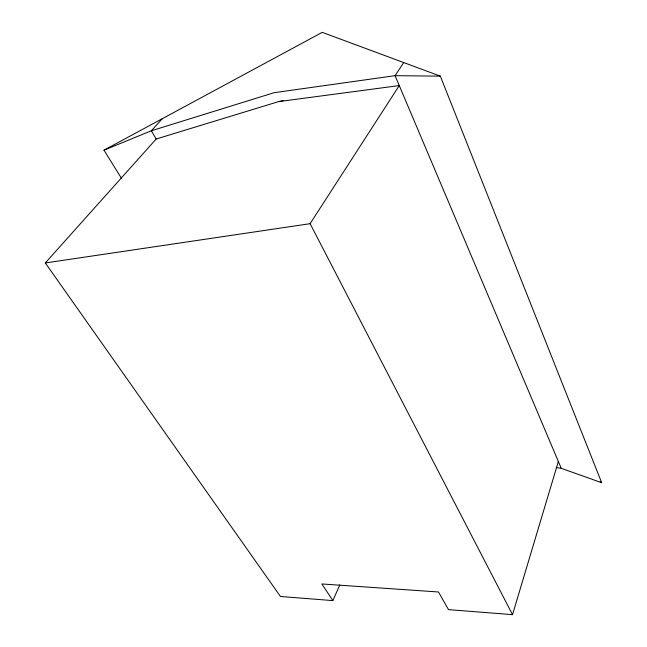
<?xml version="1.0" encoding="UTF-8"?>
<svg xmlns="http://www.w3.org/2000/svg" width="647" height="647" viewBox="0 0 647 647"><rect width="100%" height="100%" fill="white"/><g stroke="black" fill="none" stroke-linecap="round" stroke-linejoin="round"><path stroke-width="0.97" d="M339.804 584.888L332.882 600.602L321.85 583.966L438.456 591.981L448.517 609.644L512.521 614.65L558.353 461.497M45.314 262.957L310.107 223.684L399.264 85.574L278.542 101.628L156.17 139.024L45.314 262.957L280.474 596.502L332.882 600.602M403.704 62.557L395.066 75.667L274.085 92.699L151.341 130.775L103.989 150.177L121.571 178.507M162.348 118.676L151.341 130.775L156.17 139.024M103.989 150.177L322.23 32.35L440.34 76.144L601.686 482.727L561.232 468.291L556.234 467.619M278.542 101.628L283.435 100.52M440.34 76.144L395.066 75.667L561.232 468.291M600.157 481.465L601.686 482.727M310.107 223.684L512.521 614.65"/></g></svg>
